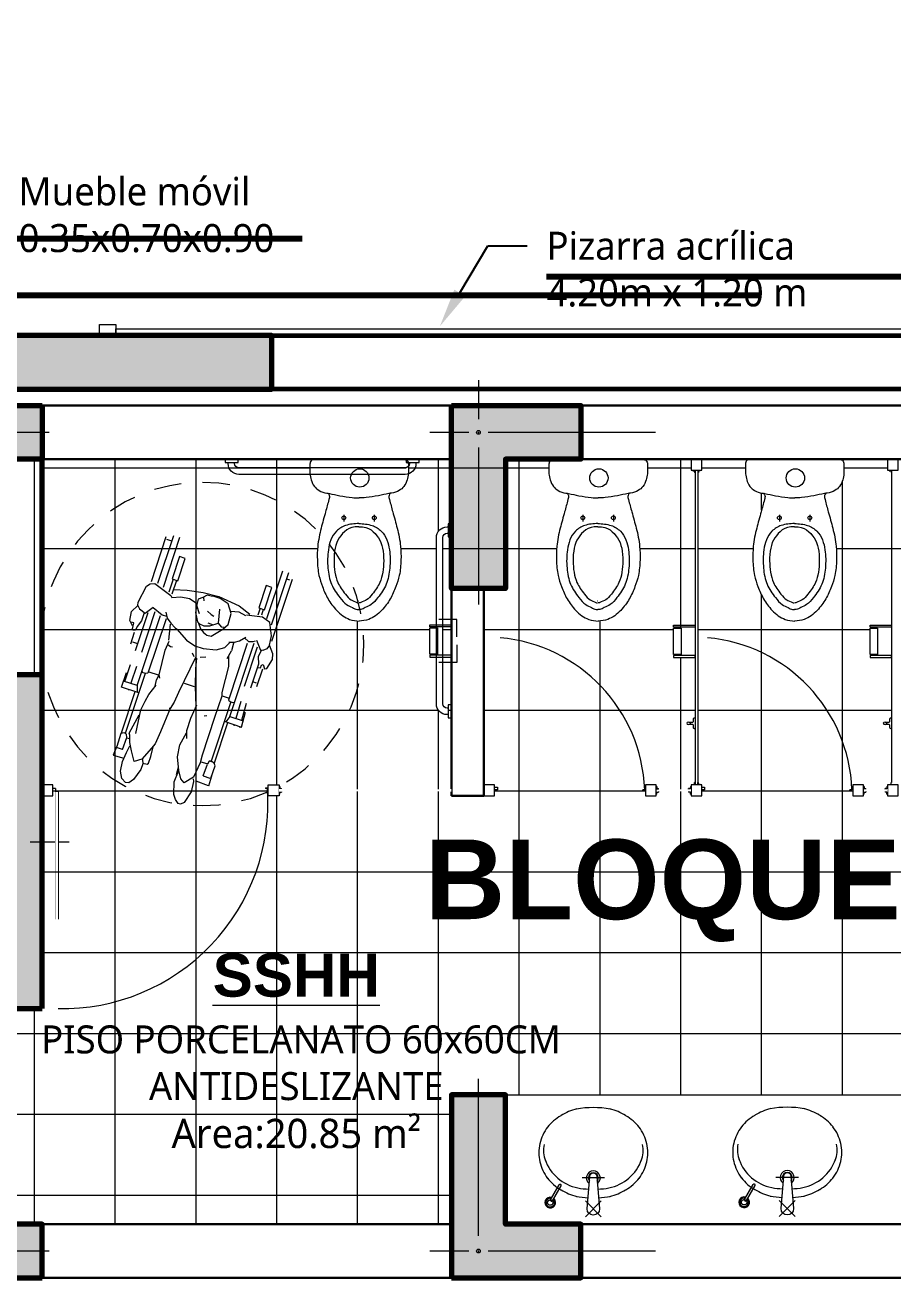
# Model space of a CAD drawing. Header units: metres. Extents: x 28 to 239, y -1 to 113.
# Drawn here: x 124.15 to 128.17, y 55.36 to 61.18 of the extents above; entities that cross this region are included whole.
import ezdxf
from ezdxf import colors
from ezdxf.entities.mleader import LeaderData, LeaderLine
from ezdxf.enums import TextEntityAlignment as Align
from ezdxf.math import Vec2, Vec3

# ---------------------------------------------------------------- set-up
doc = ezdxf.new("R2010")
doc.units = ezdxf.units.M
doc.set_wipeout_variables(frame=1)
doc.linetypes.add('DASHED2', pattern=[0.375, 0.25, -0.125])
doc.linetypes.add('HIDDEN', pattern=[9.525, 6.35, -3.175])
for name, color, linetype, lineweight in [('COLUMNAS 50', 32, 'Continuous', 70), ('Equipamiento SR', 23, 'Continuous', 0), ('GRAFO 0 BLANCO', 7, 'Continuous', 0), ('grafo 2', 31, 'Continuous', 20), ('GRAFO 4', 7, 'Continuous', 30), ('Hatch', 251, 'Continuous', 0), ('letras sr', 7, 'Continuous', 5), ('Lineas Referencia', 73, 'Continuous', 13), ('Mobiliario el', 7, 'Continuous', 5), ('MOBILIARIO_Pen_No__1', 7, 'Continuous', 13), ('Muebles', 252, 'Continuous', 0), ('Muros el', 144, 'Continuous', 60), ('Proyeccciones', 1, 'DASHED2', 18), ('puertas', 7, 'Continuous', 5), ('Sanitarios el', 141, 'Continuous', 15), ('Structural - Bearing_Pen_No__20', 1, 'Continuous', 0), ('Tabiques El', 7, 'Continuous', 15), ('TEXTOS-SUBTITULO', 7, 'Continuous', 30), ('Vanos', 140, 'Continuous', 5)]:
    doc.layers.add(name, color=color, linetype=linetype, lineweight=lineweight)
doc.styles.add('Generales', font='trebuc.ttf', dxfattribs={"height": 0.1})
doc.styles.add('Santa Rosa 1 50', font='trebuc.ttf')
doc.styles.add('TURBO_BASS', font='swisseb.ttf')

# ---------------------------------------------------------------- blocks, each defined once
blk = doc.blocks.new('Picture 18')
at = {"layer": 'Equipamiento SR', "linetype": 'Continuous'}
for p, q in [((0.075, 0), (0, 0)), ((0, 0), (0, -0.05)), ((4.125, 0), (0.075, 0)), ((0.075, 0), (0.075, -0.03)), ((0.075, -0.05), (0.075, 0)), ((4.125, -0.03), (4.125, 0)), ((4.2, 0), (4.125, 0)), ((4.125, 0), (4.125, -0.05)), ((4.2, -0.05), (4.2, 0)), ((0, -0.05), (0.075, -0.05)), ((0.075, -0.03), (4.125, -0.03)), ((4.125, -0.05), (4.2, -0.05))]:
    blk.add_line(p, q, dxfattribs=at)
blk = doc.blocks.new('A$C3C3047C9')
at = {"true_color": 0x939598}
h = blk.add_hatch(color=252, dxfattribs=at)
h.dxf.hatch_style = 1
h.paths.add_polyline_path([(1.9, 0), (2.25, 0), (2.25, 0.7), (0, 0.7), (0, 0.45), (1.9, 0.45)])
h.paths.add_polyline_path([(2.0663, 0.575, -1), (2.0837, 0.575, -1)], flags=16)
at = {"layer": 'COLUMNAS 50', "linetype": 'Continuous'}
blk.add_lwpolyline([(2.25, 0.7), (0, 0.7), (0, 0.45), (1.9, 0.45), (1.9, 0), (2.25, 0)], close=True, dxfattribs=at)
at = {"layer": 'Structural - Bearing_Pen_No__20', "linetype": 'Continuous'}
for p, q in [((2.075, 0.62), (2.075, 0.8)), ((2.005, 0.575), (1.825, 0.575)), ((2.075, 0), (2.075, 0.53)), ((2.145, 0.575), (2.325, 0.575))]:
    blk.add_line(p, q, dxfattribs=at)
blk.add_circle((2.075, 0.575), 0.00871, dxfattribs=at)
blk.add_point((2.075, 0.575), dxfattribs=at)
blk = doc.blocks.new('DISCAPACITADO-1')
at = {"layer": 'Proyeccciones', "linetype": 'HIDDEN', "ltscale": 1.5}
for p, q in [((682410.6526, 9286072.4771), (682410.7225, 9286072.2423)), ((682410.7473, 9286072.2616), (682410.6806, 9286072.4854)), ((682410.7128, 9286072.4666), (682410.6897, 9286072.4597)), ((682410.7775, 9286072.2677), (682410.7146, 9286072.4788)), ((682410.2363, 9286072.1138), (682410.1699, 9286072.3364)), ((682410.624, 9286072.3798), (682410.6509, 9286072.3878)), ((682410.6552, 9286072.2751), (682410.624, 9286072.3798)), ((682410.6509, 9286072.3878), (682410.6821, 9286072.2832)), ((682410.2097, 9286072.0094), (682410.1232, 9286072.2995)), ((682410.1347, 9286072.2941), (682410.1499, 9286072.2986)), ((682410.142, 9286072.3281), (682410.2148, 9286072.0836)), ((682410.6821, 9286072.2832), (682410.6552, 9286072.2751)), ((682410.6766, 9286072.2815), (682410.6948, 9286072.2207)), ((682410.2171, 9286072.2585), (682410.244, 9286072.2665)), ((682410.2483, 9286072.1539), (682410.2171, 9286072.2585)), ((682410.244, 9286072.2665), (682410.2752, 9286072.1619)), ((682410.5356, 9286072.2254), (682410.4631, 9286072.2081)), ((682410.6095, 9286072.234), (682410.5356, 9286072.2254)), ((682410.6736, 9286072.2343), (682410.6095, 9286072.234)), ((682410.6611, 9286072.2762), (682410.6803, 9286072.2119)), ((682410.7607, 9286072.26), (682410.6855, 9286072.2066)), ((682410.7832, 9286072.2575), (682410.7607, 9286072.26)), ((682410.7993, 9286072.2452), (682410.7832, 9286072.2575)), ((682410.8361, 9286072.1704), (682410.7993, 9286072.2452)), ((682410.2752, 9286072.1619), (682410.2483, 9286072.1539)), ((682410.3661, 9286072.1674), (682410.3153, 9286072.1306)), ((682410.4631, 9286072.2081), (682410.3661, 9286072.1674)), ((682410.4028, 9286072.1317), (682410.4173, 9286072.1752)), ((682410.4173, 9286072.1752), (682410.4563, 9286072.1997)), ((682410.4563, 9286072.1997), (682410.4833, 9286072.2085)), ((682410.4833, 9286072.2085), (682410.498, 9286072.2084)), ((682410.498, 9286072.2084), (682410.516, 9286072.2135)), ((682410.516, 9286072.2135), (682410.5371, 9286072.2015)), ((682410.533, 9286072.2018), (682410.5312, 9286072.1861)), ((682410.5371, 9286072.2015), (682410.5571, 9286072.1932)), ((682410.5503, 9286072.1256), (682410.5625, 9286072.1632)), ((682410.5571, 9286072.1932), (682410.563, 9286072.168)), ((682410.563, 9286072.168), (682410.569, 9286072.1315)), ((682410.5989, 9286072.1945), (682410.566, 9286072.1753)), ((682410.6392, 9286072.2018), (682410.5989, 9286072.1945)), ((682410.6796, 9286072.1963), (682410.6392, 9286072.2018)), ((682410.6855, 9286072.2066), (682410.6796, 9286072.1963)), ((682410.8376, 9286072.1555), (682410.8361, 9286072.1704)), ((682410.222, 9286072.0949), (682410.2576, 9286072.1188)), ((682410.2542, 9286072.1549), (682410.2624, 9286072.1275)), ((682410.2576, 9286072.1188), (682410.3307, 9286072.1261)), ((682410.2697, 9286072.1602), (682410.2793, 9286072.1281)), ((682410.3351, 9286072.1231), (682410.3662, 9286072.1394)), ((682410.3662, 9286072.1394), (682410.4055, 9286072.1401)), ((682410.4143, 9286072.0804), (682410.4028, 9286072.1317)), ((682410.4607, 9286072.0849), (682410.4563, 9286072.1503)), ((682410.4949, 9286072.1239), (682410.4828, 9286072.1162)), ((682410.5126, 9286072.1387), (682410.4949, 9286072.1239)), ((682410.569, 9286072.1315), (682410.5581, 9286072.0879)), ((682410.7061, 9286072.1274), (682410.6982, 9286072.1009)), ((682410.7232, 9286072.1153), (682410.7017, 9286072.109)), ((682410.7649, 9286072.1478), (682410.7232, 9286072.1153)), ((682410.8288, 9286071.7837), (682410.7308, 9286072.1123)), ((682410.7564, 9286072.1289), (682410.8135, 9286071.9372)), ((682410.8015, 9286072.1202), (682410.7657, 9286072.1497)), ((682410.8415, 9286071.9455), (682410.7884, 9286072.1235)), ((682410.8289, 9286072.1399), (682410.8015, 9286072.1202)), ((682410.8064, 9286072.1227), (682410.817, 9286072.0848)), ((682410.8365, 9286072.1545), (682410.8289, 9286072.1399)), ((682410.8649, 9286072.126), (682410.8376, 9286072.1555)), ((682410.8712, 9286072.0846), (682410.8649, 9286072.126)), ((682410.2123, 9286072.0338), (682410.222, 9286072.0949)), ((682410.4387, 9286072.0575), (682410.4143, 9286072.0804)), ((682410.447, 9286072.0688), (682410.4339, 9286072.0662)), ((682410.4925, 9286072.0233), (682410.4387, 9286072.0575)), ((682410.4615, 9286072.0843), (682410.447, 9286072.0688)), ((682410.4993, 9286072.0707), (682410.4615, 9286072.0843)), ((682410.5096, 9286072.0848), (682410.4839, 9286072.0769)), ((682410.5272, 9286072.0707), (682410.4993, 9286072.0707)), ((682410.5478, 9286072.0789), (682410.5272, 9286072.0707)), ((682410.5429, 9286072.0558), (682410.5283, 9286072.0391)), ((682410.5531, 9286072.0821), (682410.5429, 9286072.0558)), ((682410.5581, 9286072.0879), (682410.5478, 9286072.0789)), ((682410.6522, 9286072.0502), (682410.6059, 9286072.002)), ((682410.6606, 9286072.0565), (682410.6434, 9286072.0452)), ((682410.6804, 9286072.0771), (682410.6606, 9286072.0565)), ((682410.6982, 9286072.1009), (682410.6804, 9286072.0771)), ((682410.6862, 9286072.0279), (682410.6827, 9286072.0738)), ((682410.704, 9286072.0969), (682410.78, 9286071.842)), ((682410.817, 9286072.0848), (682410.837, 9286072.058)), ((682410.837, 9286072.058), (682410.8437, 9286072.0404)), ((682410.853, 9286072.0741), (682410.8631, 9286072.0774)), ((682410.8584, 9286072.0464), (682410.853, 9286072.0741)), ((682410.8584, 9286072.0464), (682410.8562, 9286072.0398)), ((682410.8591, 9286072.0593), (682410.8712, 9286072.0846)), ((682410.2033, 9286071.9501), (682410.2202, 9286071.9903)), ((682410.2202, 9286071.9903), (682410.2123, 9286072.0338)), ((682410.2202, 9286071.9903), (682410.2328, 9286071.9723)), ((682410.2806, 9286072.0108), (682410.2619, 9286071.966)), ((682410.2974, 9286072.0052), (682410.2853, 9286072.0081)), ((682410.3935, 9286071.654), (682410.2915, 9286071.9963)), ((682410.3182, 9286072.0033), (682410.2974, 9286072.0052)), ((682410.338, 9286072.02), (682410.3182, 9286072.0033)), ((682410.3236, 9286071.9939), (682410.4024, 9286071.7295)), ((682410.3597, 9286072.0056), (682410.3319, 9286072.0234)), ((682410.3831, 9286071.9993), (682410.3597, 9286072.0056)), ((682410.409, 9286071.9977), (682410.3831, 9286071.9993)), ((682410.3881, 9286071.9945), (682410.3954, 9286071.9585)), ((682410.4272, 9286071.9722), (682410.4059, 9286071.9943)), ((682410.5126, 9286072.0272), (682410.4925, 9286072.0233)), ((682410.5283, 9286072.0391), (682410.5126, 9286072.0272)), ((682410.6059, 9286072.002), (682410.5673, 9286071.9761)), ((682410.688, 9286071.999), (682410.6862, 9286072.0279)), ((682410.7033, 9286071.9524), (682410.6869, 9286071.9937)), ((682410.8437, 9286072.0404), (682410.8562, 9286072.0398)), ((682410.8645, 9286071.9757), (682410.848, 9286072.0312)), ((682410.2043, 9286071.9245), (682410.2033, 9286071.9501)), ((682410.2328, 9286071.9723), (682410.2499, 9286071.9648)), ((682410.2499, 9286071.9648), (682410.2619, 9286071.966)), ((682410.257, 9286071.9652), (682410.2708, 9286071.9355)), ((682410.2708, 9286071.9355), (682410.2693, 9286071.8996)), ((682410.3309, 9286071.7965), (682410.2758, 9286071.9812)), ((682410.3974, 9286071.9565), (682410.4159, 9286071.9209)), ((682410.4082, 9286071.9318), (682410.4068, 9286071.8854)), ((682410.4675, 9286071.9604), (682410.4272, 9286071.9722)), ((682410.5281, 9286071.9654), (682410.4675, 9286071.9604)), ((682410.5673, 9286071.9761), (682410.5281, 9286071.9654)), ((682410.5674, 9286071.9254), (682410.5763, 9286071.9422)), ((682410.6799, 9286071.969), (682410.6708, 9286071.9689)), ((682410.6921, 9286071.9788), (682410.6799, 9286071.969)), ((682410.7285, 9286071.8364), (682410.7033, 9286071.9524)), ((682410.8563, 9286071.9853), (682410.8332, 9286071.9784)), ((682410.2288, 9286071.8809), (682410.2043, 9286071.9245)), ((682410.2405, 9286071.879), (682410.2288, 9286071.8809)), ((682410.2474, 9286071.9001), (682410.2405, 9286071.879)), ((682410.255, 9286071.8955), (682410.2474, 9286071.9001)), ((682410.2731, 9286071.7964), (682410.2485, 9286071.8793)), ((682410.2584, 9286071.8832), (682410.255, 9286071.8955)), ((682410.2741, 9286071.8839), (682410.2584, 9286071.8832)), ((682410.2693, 9286071.9007), (682410.3029, 9286071.7882)), ((682410.4068, 9286071.8854), (682410.435, 9286071.7636)), ((682410.5136, 9286071.9259), (682410.5398, 9286071.9229)), ((682410.5584, 9286071.8696), (682410.5549, 9286071.9194)), ((682410.562, 9286071.9221), (682410.6349, 9286071.757)), ((682410.8346, 9286071.8722), (682410.8578, 9286071.7943)), ((682410.8855, 9286071.8006), (682410.8618, 9286071.8803)), ((682410.2946, 9286071.8187), (682410.2768, 9286071.8134)), ((682410.5585, 9286071.7898), (682410.5584, 9286071.8696)), ((682410.724, 9286071.821), (682410.7285, 9286071.8364)), ((682410.7401, 9286071.8127), (682410.7275, 9286071.8361)), ((682410.7755, 9286071.8486), (682410.7322, 9286071.8364)), ((682410.78, 9286071.842), (682410.7897, 9286071.8401)), ((682410.7897, 9286071.8401), (682410.8017, 9286071.8437)), ((682410.7931, 9286071.8406), (682410.8771, 9286071.559)), ((682410.8017, 9286071.8437), (682410.8088, 9286071.8506)), ((682410.9009, 9286071.774), (682410.8799, 9286071.8425)), ((682410.435, 9286071.7636), (682410.4348, 9286071.7458)), ((682410.5522, 9286071.6956), (682410.5585, 9286071.7898)), ((682410.6111, 9286071.8017), (682410.5632, 9286071.7871)), ((682410.6349, 9286071.757), (682410.6536, 9286071.7114)), ((682410.7445, 9286071.7834), (682410.7401, 9286071.8127)), ((682410.773, 9286071.7441), (682410.7408, 9286071.7875)), ((682410.8199, 9286071.7498), (682410.9009, 9286071.774)), ((682410.8286, 9286071.7834), (682410.8276, 9286071.7527)), ((682410.8288, 9286071.7837), (682410.8921, 9286071.8026)), ((682410.895, 9286071.562), (682410.8375, 9286071.7551)), ((682410.8671, 9286071.7629), (682410.8679, 9286071.7604)), ((682410.3381, 9286071.6375), (682410.3181, 9286071.7178)), ((682410.3457, 9286071.7246), (682410.3653, 9286071.6458)), ((682410.3833, 9286071.719), (682410.3736, 9286071.7209)), ((682410.3953, 9286071.7225), (682410.3833, 9286071.719)), ((682410.3922, 9286071.7211), (682410.4761, 9286071.4394)), ((682410.4024, 9286071.7295), (682410.3953, 9286071.7225)), ((682410.4326, 9286071.7486), (682410.3996, 9286071.7383)), ((682410.4348, 9286071.7458), (682410.4655, 9286071.6471)), ((682410.574, 9286071.6402), (682410.5485, 9286071.7023)), ((682410.6536, 9286071.7114), (682410.6727, 9286071.6822)), ((682410.7892, 9286071.713), (682410.773, 9286071.7441)), ((682410.8082, 9286071.6714), (682410.7892, 9286071.713)), ((682410.3385, 9286071.6063), (682410.3217, 9286071.676)), ((682410.3935, 9286071.654), (682410.3315, 9286071.6355)), ((682410.3938, 9286071.6539), (682410.4115, 9286071.6287)), ((682410.4655, 9286071.6471), (682410.5164, 9286071.4706)), ((682410.5008, 9286071.6532), (682410.5139, 9286071.6517)), ((682410.5911, 9286071.5825), (682410.574, 9286071.6402)), ((682410.6727, 9286071.6822), (682410.7136, 9286071.5718)), ((682410.6727, 9286071.6822), (682410.6765, 9286071.6813)), ((682410.8282, 9286071.5611), (682410.8082, 9286071.6714)), ((682410.8585, 9286071.5618), (682410.8147, 9286071.6477)), ((682410.4195, 9286071.6305), (682410.3385, 9286071.6064)), ((682410.3462, 9286071.6046), (682410.3453, 9286071.6083)), ((682410.3725, 9286071.6165), (682410.3738, 9286071.6114)), ((682410.4594, 9286071.4322), (682410.4019, 9286071.6253)), ((682410.591, 9286071.5452), (682410.5911, 9286071.5825)), ((682410.6216, 9286071.5152), (682410.5928, 9286071.5717)), ((682410.7136, 9286071.5718), (682410.7366, 9286071.5157)), ((682410.8536, 9286071.5188), (682410.856, 9286071.5524)), ((682410.856, 9286071.5524), (682410.8585, 9286071.5618)), ((682410.8565, 9286071.5359), (682410.8686, 9286071.5381)), ((682410.8691, 9286071.5418), (682410.8712, 9286071.5566)), ((682410.8872, 9286071.4845), (682410.8691, 9286071.5418)), ((682410.8712, 9286071.5566), (682410.8824, 9286071.5622)), ((682410.8824, 9286071.5622), (682410.8975, 9286071.5596)), ((682410.8975, 9286071.5596), (682410.9136, 9286071.4984)), ((682410.5164, 9286071.4706), (682410.5253, 9286071.4339)), ((682410.6303, 9286071.4587), (682410.6216, 9286071.5152)), ((682410.7366, 9286071.5157), (682410.7525, 9286071.4947)), ((682410.7554, 9286071.4563), (682410.7455, 9286071.5017)), ((682410.7525, 9286071.4947), (682410.7955, 9286071.4427)), ((682410.8308, 9286071.4312), (682410.8455, 9286071.4795)), ((682410.8455, 9286071.4795), (682410.8536, 9286071.5188)), ((682410.8689, 9286071.4722), (682410.8541, 9286071.5037)), ((682410.8857, 9286071.4296), (682410.8689, 9286071.4722)), ((682410.8872, 9286071.4845), (682410.9161, 9286071.4926)), ((682410.9138, 9286071.5001), (682410.929, 9286071.4567)), ((682410.4557, 9286071.4223), (682410.4596, 9286071.4349)), ((682410.4738, 9286071.3643), (682410.4557, 9286071.4223)), ((682410.4596, 9286071.4349), (682410.4746, 9286071.4431)), ((682410.4756, 9286071.4432), (682410.4832, 9286071.4426)), ((682410.4832, 9286071.4426), (682410.4907, 9286071.4296)), ((682410.5092, 9286071.374), (682410.4907, 9286071.4296)), ((682410.4918, 9286071.4299), (682410.5203, 9286071.4376)), ((682410.5253, 9286071.4339), (682410.5536, 9286071.3672)), ((682410.6232, 9286071.3958), (682410.6303, 9286071.4587)), ((682410.6336, 9286071.376), (682410.6249, 9286071.4115)), ((682410.7649, 9286071.426), (682410.7554, 9286071.4563)), ((682410.7704, 9286071.4198), (682410.7649, 9286071.426)), ((682410.7917, 9286071.4247), (682410.7704, 9286071.4198)), ((682410.7937, 9286071.4412), (682410.7914, 9286071.4215)), ((682410.7914, 9286071.4215), (682410.8001, 9286071.3949)), ((682410.7955, 9286071.4427), (682410.8308, 9286071.4312)), ((682410.929, 9286071.4567), (682410.8795, 9286071.4452)), ((682410.8932, 9286071.3834), (682410.8857, 9286071.4296)), ((682410.4814, 9286071.3292), (682410.4684, 9286071.3755)), ((682410.5092, 9286071.374), (682410.4777, 9286071.3649)), ((682410.4825, 9286071.3293), (682410.5409, 9286071.3493)), ((682410.5545, 9286071.3592), (682410.553, 9286071.3461)), ((682410.5536, 9286071.3672), (682410.597, 9286071.3393)), ((682410.597, 9286071.3393), (682410.6124, 9286071.3573)), ((682410.6124, 9286071.3573), (682410.6232, 9286071.3958)), ((682410.6431, 9286071.3417), (682410.625, 9286071.3932)), ((682410.8001, 9286071.3949), (682410.8322, 9286071.348)), ((682410.8322, 9286071.348), (682410.853, 9286071.3317)), ((682410.8681, 9286071.3323), (682410.8858, 9286071.3509)), ((682410.8858, 9286071.3509), (682410.8932, 9286071.3834)), ((682410.553, 9286071.3461), (682410.5626, 9286071.2979)), ((682410.5626, 9286071.2979), (682410.594, 9286071.2481)), ((682410.6428, 9286071.2832), (682410.6431, 9286071.3417)), ((682410.853, 9286071.3317), (682410.8681, 9286071.3323)), ((682410.594, 9286071.2481), (682410.6101, 9286071.2398)), ((682410.6101, 9286071.2398), (682410.6207, 9286071.2426)), ((682410.6207, 9286071.2426), (682410.6338, 9286071.2605)), ((682410.6338, 9286071.2605), (682410.6428, 9286071.2832))]:
    blk.add_line(p, q, dxfattribs=at)
at = {"layer": 'Proyeccciones', "linetype": 'HIDDEN', "ltscale": 0.02}
blk.add_circle((682410.5323, 9286071.9856), 0.75, dxfattribs=at)
blk = doc.blocks.new('OvalinGrandeyGrifo')
at = {"layer": 'Sanitarios el', "lineweight": 13, "ltscale": 0.5}
for p, q in [((0.0525, -0.1165), (-0.0525, -0.1165)), ((0.0371, -0.2236), (-0.0371, -0.2978)), ((-0.0371, -0.2236), (0.0371, -0.2978))]:
    blk.add_line(p, q, dxfattribs=at)
at = {"layer": 'Sanitarios el'}
blk.add_lwpolyline([(-0.029, -0.2607), (-0.0162, -0.1097, -1), (0.0162, -0.1097), (0.029, -0.2607, -1)], format="xyb", close=True, dxfattribs=at)
for centre, radius, start, end in [((-0.0149, -0.0457), 0.2564, 104.01031, 121.7376), ((0, -0.2497), 0.4592, 80.11745, 99.88255), ((0.0149, -0.0457), 0.2564, 58.2624, 75.98969), ((-0.0371, -0.011), 0.218, 143.41984, 165.95691), ((-0.0502, -0.0071), 0.2051, 119.32204, 142.26992), ((0.0502, -0.0071), 0.2051, 37.73008, 60.67796), ((0.0371, -0.011), 0.218, 14.04309, 36.58016), ((-0.0534, 0), 0.1996, 167.65724, 192.34276), ((-0.1008, 0.0114), 0.1308, 168.08707, 202.26828), ((0.1008, 0.0114), 0.1308, 337.73172, 11.91293), ((0.0534, 0), 0.1996, 347.65724, 12.34276), ((-0.0371, 0.011), 0.218, 194.04309, 216.58016), ((-0.0313, 0.0379), 0.2052, 199.95485, 258.57593), ((0.0313, 0.0379), 0.2052, 281.42407, 340.04515), ((0.0371, 0.011), 0.218, 323.41984, 345.95691), ((0, -0.1165), 0.0325, 305.75969, 234.24031), ((0, -0.1165), 0.023, 321.38814, 218.61186), ((-0.0502, 0.0071), 0.2051, 217.73008, 240.67796), ((-0.0149, 0.0457), 0.2564, 238.2624, 255.98969), ((0, 0.2497), 0.4192, 260.11745, 267.10038), ((0, 0.2497), 0.4192, 272.89962, 279.88255), ((0.0149, 0.0457), 0.2564, 284.01031, 301.7376), ((0.0502, 0.0071), 0.2051, 299.32204, 322.26992), ((0, 0.2497), 0.4592, 260.11745, 266.93017), ((0, 0.2497), 0.4592, 273.06983, 279.88255)]:
    blk.add_arc(centre, radius, start, end, dxfattribs=at)
blk = doc.blocks.new('H-4a-P')
for p, q in [((0.0019, 0.0133), (0.0417, 0.0823)), ((0.0106, 0.0083), (0.0504, 0.0773))]:
    blk.add_line(p, q)
at = {"linetype": 'HIDDEN'}
blk.add_circle((0, 0), 0.0125, dxfattribs=at)
for centre, radius, start, end in [((0.0461, 0.0798), 0.005, 330, 150), ((0, 0), 0.025, 71.53696, 48.46304), ((0, 0), 0.02, 74.47751, 45.52249), ((0.0063, 0.0108), 0.005, 150, 330)]:
    blk.add_arc(centre, radius, start, end)
blk = doc.blocks.new('H-6a')
for points in [[(0, 0), (0, -0.009), (-0.1, -0.009), (-0.1, 0)], [(-0.065, -0.136), (-0.1, -0.136), (-0.1, -0.014), (-0.065, -0.014)], [(0, -0.15), (0, -0.141), (-0.1, -0.141), (-0.1, -0.15)]]:
    blk.add_lwpolyline(points, close=True)
blk = doc.blocks.new('H-3')
blk.add_lwpolyline([(0.0054, 0.0301), (0.0054, 0.013, 0.414214), (0.0104, 0.008), (0.02, 0.008, -0.414214), (0.025, 0.003), (0.025, 0), (-0.025, 0), (-0.025, 0.003, -0.414214), (-0.02, 0.008), (-0.0104, 0.008, 0.414214), (-0.0054, 0.013), (-0.0054, 0.0301)], format="xyb")
at = {"extrusion": (0, 0, -1)}
blk.add_ellipse((0, 0.0301), major_axis=(0, -0.0093), ratio=0.58118, dxfattribs=at)
blk = doc.blocks.new('INODFLUX-P')
at = {"layer": 'Sanitarios el'}
for p, q in [((0, -0.2121), (0, 0.2126)), ((0.023, 0.2288), (0.0672, 0.2288)), ((0, 0.1438), (0, -0.0981)), ((0.2582, 0.0706), (0.2891, 0.0706)), ((0.2582, -0.071), (0.2891, -0.071)), ((0.023, -0.2282), (0.023, -0.2282)), ((0.023, -0.2282), (0.0672, -0.2282))]:
    blk.add_line(p, q, dxfattribs=at)
for centre, radius in [((0.2717, 0.0706), 0.00872), ((0.0867, 0.0033), 0.0425), ((0.2717, -0.071), 0.00872)]:
    blk.add_circle(centre, radius, dxfattribs=at)
for points in [[(0, 0.2126), (0.0044, 0.2213), (0.0135, 0.2274), (0.023, 0.2288)], [(0.0672, 0.2288), (0.0955, 0.223), (0.1264, 0.2081), (0.1445, 0.1864), (0.157, 0.1508), (0.1588, 0.1386)], [(0.1874, 0.1409), (0.2442, 0.1561), (0.3196, 0.1768), (0.4039, 0.1925), (0.4675, 0.1942), (0.5389, 0.1866), (0.5904, 0.1708), (0.6481, 0.1445), (0.701, 0.1046), (0.7429, 0.0445), (0.7506, -0.0003)], [(0.1579, 0.145), (0.1674, 0.1389), (0.1874, 0.1409)], [(0.2977, -0.0011), (0.3073, 0.0603), (0.3337, 0.1031), (0.3743, 0.1291), (0.42, 0.1406), (0.5047, 0.1425), (0.5802, 0.1255), (0.6419, 0.087), (0.6742, 0.0556), (0.6882, 0.0286), (0.6966, 0.0076), (0.6966, -0.0011)], [(0.1874, -0.1404), (0.2442, -0.1556), (0.3196, -0.1762), (0.4039, -0.192), (0.4675, -0.1937), (0.5389, -0.1861), (0.5904, -0.1703), (0.6481, -0.144), (0.701, -0.1041), (0.7429, -0.0439), (0.7506, 0.0009)], [(0.2977, -0.0011), (0.3073, -0.0624), (0.3337, -0.1052), (0.3743, -0.1312), (0.42, -0.1427), (0.5047, -0.1446), (0.5802, -0.1276), (0.6419, -0.0891), (0.6742, -0.0577), (0.6882, -0.0307), (0.6966, -0.0097), (0.6966, -0.0011)], [(0.0672, -0.2282), (0.0955, -0.2225), (0.1264, -0.2075), (0.1445, -0.1859), (0.157, -0.1503), (0.1588, -0.1381)], [(0.1579, -0.1444), (0.1674, -0.1384), (0.1874, -0.1404)], [(0, -0.2121), (0.0044, -0.2208), (0.0135, -0.2269), (0.023, -0.2282)]]:
    blk.add_spline(points, degree=3, dxfattribs=at)
for points, knots in [([(0.1588, 0.1386), (0.1623, 0.1223), (0.1698, 0.0871), (0.1777, 0.0409), (0.1792, 0.0109), (0.1796, 0.0003)], [0, 0, 0, 0, 0.0500478, 0.1080759, 0.1401372, 0.1401372, 0.1401372, 0.1401372]), ([(0.3131, -0.0011), (0.3106, 0.0471), (0.3384, 0.0711), (0.391, 0.1086), (0.4315, 0.1145), (0.5072, 0.1138), (0.5432, 0.1094), (0.5901, 0.088), (0.6081, 0.0754), (0.6383, 0.0517), (0.6458, 0.0447), (0.6554, 0.0285), (0.6616, 0.0158), (0.666, 0.0062), (0.6666, 0.0045), (0.6667, 0.0043)], [0, 0, 0, 0, 0.1299393, 0.1299393, 0.2598787, 0.2598787, 0.374754, 0.374754, 0.445792, 0.445792, 0.4942707, 0.4942707, 0.5266072, 0.5266072, 0.535214, 0.535214, 0.535214, 0.535214]), ([(0.1588, -0.1381), (0.1623, -0.1218), (0.1698, -0.0866), (0.1777, -0.0404), (0.1792, -0.0104), (0.1796, 0.0003)], [0, 0, 0, 0, 0.0500478, 0.1080759, 0.1401372, 0.1401372, 0.1401372, 0.1401372]), ([(0.3131, -0.0011), (0.3106, -0.0492), (0.3384, -0.0732), (0.391, -0.1107), (0.4315, -0.1166), (0.5072, -0.1159), (0.5432, -0.1115), (0.5901, -0.0901), (0.6081, -0.0775), (0.6383, -0.0539), (0.6458, -0.0468), (0.6554, -0.0306), (0.6616, -0.0179), (0.666, -0.0083), (0.6666, -0.0066), (0.6667, -0.0064)], [0, 0, 0, 0, 0.1299393, 0.1299393, 0.2598787, 0.2598787, 0.374754, 0.374754, 0.445792, 0.445792, 0.4942707, 0.4942707, 0.5266072, 0.5266072, 0.535214, 0.535214, 0.535214, 0.535214])]:
    blk.add_open_spline(points, degree=3, knots=knots, dxfattribs=at)
for points in [[(0.6667, 0.0043), (0.6667, 0.0041), (0.6667, 0.003), (0.6666, 0.0005)], [(0.6567, -0.0046), (0.6567, -0.0042), (0.6567, -0.0037), (0.6566, -0.0032)], [(0.6667, -0.0064), (0.6667, -0.0062), (0.6667, -0.0051), (0.6666, -0.0027)]]:
    blk.add_open_spline(points, degree=3, dxfattribs=at)
blk.add_point((0, 0), dxfattribs=at)
blk = doc.blocks.new('A$C2B14624A')
at = {"layer": 'puertas'}
for p, q in [((1.0375, 0.0284), (1.0375, 0.6222)), ((1.0495, 0.0164), (1.0495, 0.6222)), ((0.0648, 0.0262), (0.0615, 0.0262)), ((0.0743, 0.0134), (0.0615, 0.0134)), ((0.0648, 0.0262), (0.0648, 0.0167)), ((0.0648, 0.0167), (0.0743, 0.0167)), ((0.0743, 0.0134), (0.0743, 0.0167)), ((1.0375, 0.0284), (1.0615, 0.0284)), ((1.0495, 0.0164), (1.0615, 0.0164)), ((1.0495, 0.0164), (1.0615, 0.0164)), ((1.0495, 0.0164), (1.0615, 0.0164))]:
    blk.add_line(p, q, dxfattribs=at)
blk.add_arc((1.0173, 0.0835), 0.9543, 88.78649, 183.94871, dxfattribs=at)
at = {"layer": 'Tabiques El'}
for p, q in [((0, 0.031), (0, 0.034)), ((0.0085, 0.034), (0, 0.034)), ((0, 0.019), (0, 0.016)), ((0.0085, 0.016), (0, 0.016)), ((0.0085, 0.0425), (0.0115, 0.0425)), ((0.0085, 0.0425), (0.0085, 0.034)), ((0.0085, 0.0075), (0.0085, 0.016)), ((0.0085, 0.0075), (0.0115, 0.0075))]:
    blk.add_line(p, q, dxfattribs=at)
blk.add_lwpolyline([(0.0115, 0), (0.0115, 0.05), (0.0615, 0.05), (0.0615, 0)], close=True, dxfattribs=at)
blk.add_wipeout([(1.0495, 0.0284), (1.0375, 0.0284), (1.0375, 1.0376), (1.0495, 1.0376)]).dxf.layer = 'puertas'
blk = doc.blocks.new('H-6')
at = {"linetype": 'HIDDEN', "ltscale": 0.1}
for points in [[(0, 0.0371), (0, 0.1188), (-0.0844, 0.1188)], [(0, 0), (0, -0.0816), (-0.0844, -0.0817)]]:
    blk.add_lwpolyline(points, dxfattribs=at)
for points in [[(-0.0251, 0.0936), (-0.0251, 0.0846), (-0.1251, 0.0846), (-0.1251, 0.0936)], [(-0.0901, -0.0424), (-0.1251, -0.0424), (-0.1251, 0.0796), (-0.0901, 0.0796)], [(-0.0251, -0.0564), (-0.0251, -0.0474), (-0.1251, -0.0474), (-0.1251, -0.0564)]]:
    blk.add_lwpolyline(points, close=True)
blk = doc.blocks.new('A$C177A501D')
at = {"layer": 'GRAFO 0 BLANCO'}
for p, q in [((0.835, 0.1), (0.0635, 0.1)), ((0.835, 0.07), (0.0635, 0.07)), ((0.0135, 0.05), (0.0135, 0.045)), ((0.0435, 0.05), (0.0435, 0.045)), ((0.855, 0.045), (0.855, 0.05)), ((0.885, 0.045), (0.885, 0.05))]:
    blk.add_line(p, q, dxfattribs=at)
for points in [[(0.06, 0.045), (0.06, 0.03), (0, 0.03), (0, 0.045)], [(0.9, 0.045), (0.9, 0.03), (0.84, 0.03), (0.84, 0.045)]]:
    blk.add_lwpolyline(points, close=True, dxfattribs=at)
for centre, radius, start, end in [((0.0635, 0.05), 0.05, 90, 180), ((0.0635, 0.05), 0.02, 90, 180), ((0.835, 0.05), 0.05, 0.01798, 90), ((0.835, 0.05), 0.02, 0.01798, 90)]:
    blk.add_arc(centre, radius, start, end, dxfattribs=at)

msp = doc.modelspace()

# ---------------------------------------------------------------- hatches: boundary and pattern name
at = {"true_color": 0x939598}
h = msp.add_hatch(color=252, dxfattribs=at)
h.dxf.hatch_style = 1
h.paths.add_polyline_path([(123.0411, 59.4122), (124.2243, 59.4122), (124.2243, 59.1622), (123.0411, 59.1622)])
h = msp.add_hatch(color=252, dxfattribs=at)
h.dxf.hatch_style = 1
h.paths.add_polyline_path([(126.3743, 58.562), (126.3743, 59.1622), (126.7245, 59.1622), (126.7245, 59.4122), (126.1243, 59.4122), (126.1243, 58.562)])
h = msp.add_hatch(color=252, dxfattribs=at)
h.dxf.hatch_style = 1
h.paths.add_polyline_path([(126.3743, 56.2134), (126.3743, 55.6132), (126.7245, 55.6132), (126.7245, 55.3632), (126.1243, 55.3632), (126.1243, 56.2134)])
at = {"layer": 'GRAFO 0 BLANCO', "true_color": 0x939598}
h = msp.add_hatch(color=252, dxfattribs=at)
h.dxf.hatch_style = 1
h.paths.add_polyline_path([(123.9743, 56.6132), (124.2243, 56.6132), (124.2243, 58.1622), (123.9743, 58.1622)])
h = msp.add_hatch(color=252, dxfattribs=at)
h.dxf.hatch_style = 1
h.paths.add_polyline_path([(123.0411, 55.3632), (124.2243, 55.3632), (124.2243, 55.6132), (123.0411, 55.6132)])

# ---------------------------------------------------------------- linework, layer by layer
at = {"color": 2, "lineweight": 80}
for p, q in [((123.3911, 60.1872), (125.4315, 60.1872)), ((125.4315, 60.1872), (125.4315, 60.1872)), ((126.5648, 60.01), (128.5648, 60.01))]:
    msp.add_line(p, q, dxfattribs=at)
at = {"color": 254, "lineweight": 80, "true_color": 0xd7ebd2}
msp.add_line((123.5503, 59.9237), (127.5503, 59.9237), dxfattribs=at)
at = {"layer": 'COLUMNAS 50', "color": 1, "linetype": 'Continuous', "lineweight": 5}
for p, q in [((126.2493, 59.5288), (126.2493, 59.3488)), ((124.2577, 59.2872), (123.6777, 59.2872)), ((124.1693, 57.3877), (124.3493, 57.3877)), ((124.2577, 55.4882), (123.6777, 55.4882))]:
    msp.add_line(p, q, dxfattribs=at)
at = {"layer": 'COLUMNAS 50', "linetype": 'Continuous'}
for points in [[(124.2243, 59.4122), (124.2243, 59.1622), (123.0411, 59.1622), (123.0411, 59.4122)], [(126.1243, 59.4122), (126.7245, 59.4122), (126.7245, 59.1622), (126.3746, 59.1622), (126.3743, 58.562), (126.1243, 58.562)], [(124.2243, 56.6132), (124.2243, 58.1622), (123.9743, 58.1622), (123.9743, 56.6132)], [(126.1243, 55.3632), (126.7245, 55.3632), (126.7245, 55.6132), (126.3743, 55.6132), (126.3743, 56.2134), (126.1243, 56.2134)], [(124.2243, 55.3632), (124.2243, 55.6132), (123.0411, 55.6132), (123.0411, 55.3632)]]:
    msp.add_lwpolyline(points, close=True, dxfattribs=at)
msp.add_lwpolyline([(124.2243, 56.6132), (124.2243, 59.1622)], dxfattribs=at)
at = {"layer": 'GRAFO 0 BLANCO'}
for p, q in [((125.9093, 59.1222), (125.1378, 59.1222)), ((125.9093, 59.0922), (125.1378, 59.0922))]:
    msp.add_line(p, q, dxfattribs=at)
at = {"layer": 'GRAFO 4', "linetype": 'Continuous'}
for p, q in [((126.1243, 59.4122), (124.2243, 59.4122)), ((126.1243, 59.1622), (124.2243, 59.1622)), ((125.9743, 59.1622), (125.0743, 59.1622))]:
    msp.add_line(p, q, dxfattribs=at)
at = {"layer": 'GRAFO 4', "linetype": 'Continuous', "flags": 128}
for points in [[(129.541, 59.4122), (126.7245, 59.4122)], [(129.541, 59.1622), (126.7245, 59.1622)], [(129.7412, 59.1622), (126.9745, 59.1622)], [(126.1243, 57.6008), (126.1243, 58.5638)], [(126.2743, 57.6008), (126.2743, 58.562)], [(126.1243, 57.6008), (126.2743, 57.6008)], [(124.2243, 55.6132), (126.1243, 55.6132)], [(126.7245, 55.6132), (126.7245, 55.6132), (129.541, 55.6132)], [(124.2243, 55.3632), (124.2243, 55.3632), (129.541, 55.3632)]]:
    msp.add_lwpolyline(points, dxfattribs=at)
at = {"layer": 'Hatch', "linetype": 'Continuous', "ltscale": 0.2}
for p, q in [((124.1887, 58.1622), (124.1887, 59.1622)), ((126.0637, 58.8279), (126.0637, 59.1622)), ((126.4387, 56.2134), (126.4387, 59.1622)), ((127.1887, 58.3781), (127.1887, 59.1622)), ((127.9387, 59.1575), (127.9387, 59.1622)), ((124.2243, 59.1229), (125.4673, 59.1229)), ((125.6887, 59.1229), (125.9146, 59.1229)), ((125.9243, 59.1229), (126.5769, 59.1229)), ((127.0338, 59.1229), (127.2363, 59.1229)), ((127.2863, 59.1229), (127.4888, 59.1229)), ((127.9458, 59.1229), (128.1482, 59.1229)), ((127.9387, 56.2134), (127.9387, 59.0622)), ((127.5637, 58.9259), (127.5637, 59.0058)), ((124.2243, 58.7479), (125.5027, 58.7479)), ((125.8889, 58.7479), (126.0543, 58.7479)), ((126.0843, 58.7479), (126.6122, 58.7479)), ((126.9985, 58.7479), (127.2553, 58.7479)), ((127.2673, 58.7479), (127.5242, 58.7479)), ((127.9105, 58.7479), (128.4362, 58.7479)), ((127.5637, 56.2134), (127.5637, 58.5319)), ((124.2243, 58.3729), (126.0243, 58.3729)), ((126.0843, 58.3729), (126.1243, 58.3729)), ((126.2743, 58.3729), (127.1553, 58.3729)), ((126.8137, 56.2134), (126.8137, 58.4125)), ((127.1887, 58.3729), (127.1903, 58.3729)), ((127.2673, 58.3729), (128.0672, 58.3729)), ((127.1887, 58.2511), (127.1887, 58.2561)), ((124.2243, 57.9979), (126.0638, 57.9979)), ((126.1093, 57.9979), (126.1243, 57.9979)), ((124.1887, 55.6132), (124.1887, 56.6132)), ((123.5031, 56.4979), (129.9912, 56.4979)), ((123.9626, 56.1229), (126.1243, 56.1229)), ((123.909, 55.7479), (126.1243, 55.7479))]:
    msp.add_line(p, q, dxfattribs=at)
at = {"layer": 'Muros el', "ltscale": 0.05}
msp.add_lwpolyline([(128.5911, 59.4872), (125.2911, 59.4872), (125.2911, 59.7372), (128.5911, 59.7372)], close=True, dxfattribs=at)
at = {"layer": 'puertas'}
for p, q in [((127.0119, 57.6244), (127.0119, 57.6276)), ((127.0211, 57.6276), (127.0119, 57.6276)), ((127.0119, 57.6244), (127.0243, 57.6244)), ((127.0211, 57.6367), (127.0211, 57.6276)), ((127.0211, 57.6367), (127.0243, 57.6367)), ((127.9739, 57.6244), (127.9739, 57.6276)), ((127.983, 57.6276), (127.9739, 57.6276)), ((127.9739, 57.6244), (127.9863, 57.6244)), ((127.983, 57.6367), (127.983, 57.6276)), ((127.983, 57.6367), (127.9863, 57.6367))]:
    msp.add_line(p, q, dxfattribs=at)
for centre in [(126.2855, 57.6007), (127.2475, 57.6007)]:
    msp.add_arc(centre, 0.7361, 2.17415, 84.95483, dxfattribs=at)
at = {"layer": 'Sanitarios el', "color": 7}
msp.add_line((126.3743, 56.2134), (129.9912, 56.2134), dxfattribs=at)
at = {"layer": 'Sanitarios el'}
msp.add_lwpolyline([(126.3743, 55.6132), (126.3743, 56.2134)], dxfattribs=at)
at = {"layer": 'Structural - Bearing_Pen_No__20', "linetype": 'Continuous'}
for p, q in [((126.2043, 59.2872), (126.0243, 59.2872)), ((127.0709, 59.2872), (126.2943, 59.2872)), ((126.2493, 59.2172), (126.2493, 58.4885)), ((126.2493, 55.5582), (126.2493, 56.287)), ((126.2043, 55.4882), (126.0243, 55.4882)), ((127.0709, 55.4882), (126.2943, 55.4882))]:
    msp.add_line(p, q, dxfattribs=at)
for centre in [(126.2493, 59.2872), (126.2493, 55.4882)]:
    msp.add_circle(centre, 0.00871, dxfattribs=at)
for p in [(126.2493, 59.2872), (126.2493, 55.4882)]:
    msp.add_point(p, dxfattribs=at)
at = {"layer": 'Tabiques El'}
for p, q in [((127.2438, 59.1122), (127.2553, 59.1122)), ((127.2438, 59.1092), (127.2438, 59.1122)), ((127.2438, 59.1092), (127.2523, 59.1092)), ((127.2523, 59.1092), (127.2523, 59.1007)), ((127.2553, 59.1007), (127.2523, 59.1007)), ((127.2553, 59.1122), (127.2553, 57.6508)), ((127.2553, 59.1122), (127.2553, 59.1007)), ((127.2673, 59.1122), (127.2673, 57.6621)), ((127.2673, 59.1007), (127.2703, 59.1007)), ((127.2788, 59.1092), (127.2703, 59.1092)), ((127.2703, 59.1092), (127.2703, 59.1007)), ((127.2788, 59.1092), (127.2788, 59.1122)), ((128.1557, 59.1122), (128.1672, 59.1122)), ((128.1557, 59.1092), (128.1557, 59.1122)), ((128.1557, 59.1092), (128.1642, 59.1092)), ((128.1642, 59.1092), (128.1642, 59.1007)), ((128.1672, 59.1007), (128.1642, 59.1007)), ((128.1672, 59.1122), (128.1672, 57.6621)), ((128.1672, 59.1122), (128.1672, 59.1007)), ((127.2438, 57.6538), (127.2438, 57.6508)), ((127.2438, 57.6538), (127.2523, 57.6538)), ((127.2553, 57.6623), (127.2523, 57.6623)), ((127.2523, 57.6538), (127.2523, 57.6623)), ((127.2673, 57.6508), (127.2673, 57.6623)), ((127.2673, 57.6623), (127.2703, 57.6623)), ((127.2788, 57.6508), (127.2673, 57.6508)), ((127.2703, 57.6538), (127.2703, 57.6623)), ((127.2788, 57.6538), (127.2703, 57.6538)), ((127.2788, 57.6538), (127.2788, 57.6508)), ((128.1557, 57.6538), (128.1557, 57.6508)), ((128.1557, 57.6538), (128.1642, 57.6538)), ((128.1672, 57.6623), (128.1642, 57.6623)), ((128.1642, 57.6538), (128.1642, 57.6623))]:
    msp.add_line(p, q, dxfattribs=at)
for points in [[(127.2863, 59.1122), (127.2863, 59.1622), (127.2363, 59.1622), (127.2363, 59.1122)], [(128.1982, 59.1122), (128.1982, 59.1622), (128.1482, 59.1622), (128.1482, 59.1122)], [(127.2863, 57.6008), (127.2863, 57.6508), (127.2363, 57.6508), (127.2363, 57.6008)], [(128.1982, 57.6008), (128.1982, 57.6508), (128.1482, 57.6508), (128.1482, 57.6008)]]:
    msp.add_lwpolyline(points, close=True, dxfattribs=at)

# ---------------------------------------------------------------- block references
at = {"layer": 'Lineas Referencia', "lineweight": 15, "xscale": -1, "rotation": 358.2247663625511}
msp.add_blockref('DISCAPACITADO-1', (394537.397, -9302696.9801, -0.0002), dxfattribs=at)
at = {"layer": 'Mobiliario el'}
for name, p in [('H-6', (126.1494, 58.3005)), ('H-6a', (127.2553, 58.3921)), ('H-6a', (128.1672, 58.3921))]:
    msp.add_blockref(name, p, dxfattribs=at)
at = {"layer": 'Mobiliario el', "rotation": 89.99999999999999}
for p in [(127.2553, 57.937), (128.1672, 57.937)]:
    msp.add_blockref('H-3', p, dxfattribs=at)
at = {"layer": 'MOBILIARIO_Pen_No__1', "linetype": 'Continuous', "xscale": -1, "rotation": 180}
msp.add_blockref('Picture 18', (124.4911, 59.7372), dxfattribs=at)
at = {"layer": 'Muebles'}
for name, p in [('OvalinGrandeyGrifo', (126.7827, 55.9443)), ('OvalinGrandeyGrifo', (127.6827, 55.9458)), ('H-4a-P', (126.5827, 55.7128)), ('H-4a-P', (127.4827, 55.7143))]:
    msp.add_blockref(name, p, dxfattribs=at)
at = {"layer": 'Sanitarios el', "extrusion": (0, 0, -1), "xscale": -1, "zscale": -1}
for p, rotation in [((-125.6956, 59.1622), 90), ((-126.8051, 59.1622), 89.99999999998697), ((-127.7171, 59.1622), 89.99999999998697)]:
    msp.add_blockref('INODFLUX-P', p, dxfattribs=dict(at, rotation=rotation))
at = {"layer": 'Vanos', "rotation": 180}
msp.add_blockref('A$C3C3047C9', (125.2911, 60.1872), dxfattribs=at)
at = {"layer": 'Vanos', "xscale": -1}
for p, rotation in [((125.0743, 59.1922), 180), ((126.1543, 58.8622), 90)]:
    msp.add_blockref('A$C177A501D', p, dxfattribs=dict(at, rotation=rotation))

# ---------------------------------------------------------------- texts
at = {"layer": 'letras sr', "insert": (123.5686, 56.8685), "char_height": 0.209, "attachment_point": 1, "style": 'Santa Rosa 1 50'}
msp.add_mtext_dynamic_manual_height_columns('\\pxqc;{\\fSwis721 Ex BT|b1|i0|c0|p34;\\H0.95694x;\\LSSHH\\P\\fTrebuchet MS|b0|i0|c0|p34;\\H0.65x;\\l PISO PORCELANATO 60x60CM\\PANTIDESLIZANTE\\H1.04502x;\\PArea:20.85 m²}', width=3.670924, gutter_width=1, heights=[0], dxfattribs=at)
at = {"layer": 'TEXTOS-SUBTITULO', "style": 'TURBO_BASS'}
msp.add_text('BLOQUE  3', height=0.36967, dxfattribs=at).set_placement((127.3919, 57.0281, 0), align=Align.CENTER)

# ---------------------------------------------------------------- leaders
at = {"layer": 'letras sr'}
ml = msp.add_multileader_mtext('Standard', dxfattribs=at)
ml.set_content('Mueble móvil\\P0.35x0.70x0.90', color=256, style='Generales')
ml.set_leader_properties()
ml.build(insert=Vec2(0, 0))
ml.multileader.update_dxf_attribs({"text_right_attachment_type": 6, "dogleg_length": 0.36, "arrow_head_size": 0.18})
ctx = ml.context
ctx.base_point, ctx.char_height, ctx.arrow_head_size, ctx.landing_gap_size, ctx.plane_origin = Vec3(124.0253, 60.4043), 0.13, 0.18, 0.09, Vec3(123.6543, 60.9112)
ctx.right_attachment = 6
notes = []
notes.append((ctx, [(0, (1, 1, 0), (123.8426, 60.4043), (1, 0), 0.1826, [(0, [(123.6101, 60.0111)], 0, [])])]))
ctx.mtext.insert, ctx.mtext.flow_direction = Vec3(124.1153, 60.4704), 5
ml = msp.add_multileader_mtext('Standard', dxfattribs=at)
ml.set_content('Pizarra acrílica\\P4.20m x 1.20 m', color=256, style='Generales')
ml.set_leader_properties()
ml.build(insert=Vec2(0, 0))
ml.multileader.update_dxf_attribs({"text_right_attachment_type": 6, "dogleg_length": 0.36, "arrow_head_size": 0.18})
ctx = ml.context
ctx.base_point, ctx.char_height, ctx.arrow_head_size, ctx.landing_gap_size, ctx.plane_origin = Vec3(126.4756, 60.1523), 0.13, 0.18, 0.09, Vec3(125.3797, 61.6617)
ctx.right_attachment = 6
notes.append((ctx, [(0, (1, 1, 0), (126.293, 60.1523), (1, 0), 0.1826, [(0, [(126.0708, 59.7797)], 0, [])])]))
ctx.mtext.insert, ctx.mtext.flow_direction = Vec3(126.5656, 60.2182), 5
for ctx, leaders in notes:
    for number, flags, end, landing, length, lines in leaders:
        leader = LeaderData()
        leader.index, (leader.has_last_leader_line, leader.has_dogleg_vector, leader.attachment_direction) = number, flags
        leader.last_leader_point, leader.dogleg_vector, leader.dogleg_length = Vec3(end), Vec3(landing), length
        for number, points, colour, breaks in lines:
            line = LeaderLine()
            line.index, line.vertices, line.color, line.breaks = number, Vec3.list(points), colors.encode_raw_color(colour), breaks
            leader.lines.append(line)
        ctx.leaders.append(leader)

# ---------------------------------------------------------------- next in the draw order: block references
at = {"layer": 'grafo 2', "color": 251, "true_color": 0x636466, "rotation": 180}
msp.add_blockref('A$C2B14624A', (125.3358, 57.6508), dxfattribs=at)

# ---------------------------------------------------------------- next in the draw order: wipeouts: each hides what was drawn before it
for points, layer in [([(126.3372, 57.6406), (126.3501, 57.6406), (126.3503, 58.3339), (126.3373, 58.3339)], 'puertas'), ([(127.2992, 57.6406), (127.3121, 57.6406), (127.3122, 58.3339), (127.2993, 58.3339)], 'puertas'), ([(127.0743, 57.6198), (127.2363, 57.6198), (127.2363, 57.6318), (127.0743, 57.6318)], 'Tabiques El'), ([(128.0478, 57.6198), (128.1482, 57.6198), (128.1482, 57.6318), (128.0478, 57.6318)], 'Tabiques El')]:
    msp.add_wipeout(points).dxf.layer = layer

# ---------------------------------------------------------------- next in the draw order: linework, layer by layer
at = {"layer": 'Hatch', "linetype": 'Continuous', "ltscale": 0.2}
for p, q in [((124.5637, 55.6132), (124.5637, 59.1622)), ((124.9387, 55.6132), (124.9387, 59.1622)), ((127.1887, 57.6318), (127.1887, 58.2421)), ((126.2743, 57.9979), (127.2553, 57.9979)), ((127.2673, 57.9979), (128.1672, 57.9979)), ((124.2863, 57.6229), (125.2743, 57.6229)), ((126.3243, 57.6229), (127.0243, 57.6229)), ((127.1887, 56.2134), (127.1887, 57.6198)), ((127.2863, 57.6229), (127.9863, 57.6229)), ((124.2243, 57.2479), (129.9912, 57.2479)), ((124.2243, 56.8729), (129.9912, 56.8729))]:
    msp.add_line(p, q, dxfattribs=at)
at = {"layer": 'puertas', "lineweight": 18}
for points in [[(126.3372, 57.6406), (126.3372, 57.6277), (126.3243, 57.6277), (126.3243, 57.6406)], [(127.2992, 57.6406), (127.2992, 57.6277), (127.2863, 57.6277), (127.2863, 57.6406)]]:
    msp.add_lwpolyline(points, close=True, dxfattribs=at)
at = {"layer": 'Tabiques El'}
for p, q in [((127.0773, 57.6433), (127.0743, 57.6433)), ((127.0773, 57.6433), (127.0743, 57.6433)), ((127.0773, 57.6433), (127.0773, 57.6348)), ((127.0773, 57.6433), (127.0773, 57.6348)), ((127.0773, 57.6348), (127.0858, 57.6348)), ((127.0773, 57.6348), (127.0858, 57.6348)), ((127.0773, 57.6083), (127.0773, 57.6168)), ((127.0773, 57.6168), (127.0858, 57.6168)), ((127.0773, 57.6083), (127.0773, 57.6168)), ((127.0773, 57.6168), (127.0858, 57.6168)), ((127.0858, 57.6318), (127.0858, 57.6348)), ((127.0858, 57.6318), (127.0858, 57.6348)), ((127.0858, 57.6198), (127.0858, 57.6168)), ((127.0858, 57.6198), (127.0858, 57.6168)), ((127.2248, 57.6318), (127.2248, 57.6348)), ((127.2333, 57.6348), (127.2248, 57.6348)), ((127.2248, 57.6198), (127.2248, 57.6168)), ((127.2333, 57.6168), (127.2248, 57.6168)), ((127.2333, 57.6433), (127.2363, 57.6433)), ((127.2333, 57.6433), (127.2333, 57.6348)), ((127.2333, 57.6083), (127.2333, 57.6168)), ((128.0393, 57.6433), (128.0363, 57.6433)), ((128.0393, 57.6433), (128.0393, 57.6348)), ((128.0393, 57.6348), (128.0478, 57.6348)), ((128.0393, 57.6083), (128.0393, 57.6168)), ((128.0393, 57.6168), (128.0478, 57.6168)), ((128.0478, 57.6318), (128.0478, 57.6348)), ((128.0478, 57.6198), (128.0478, 57.6168)), ((128.1367, 57.6318), (128.1367, 57.6348)), ((128.1452, 57.6348), (128.1367, 57.6348)), ((128.1367, 57.6198), (128.1367, 57.6168)), ((128.1452, 57.6168), (128.1367, 57.6168)), ((128.1452, 57.6433), (128.1482, 57.6433)), ((128.1452, 57.6433), (128.1452, 57.6348)), ((128.1452, 57.6083), (128.1452, 57.6168)), ((127.0773, 57.6083), (127.0743, 57.6083)), ((127.0773, 57.6083), (127.0743, 57.6083)), ((127.2333, 57.6083), (127.2363, 57.6083)), ((128.0393, 57.6083), (128.0363, 57.6083)), ((128.1452, 57.6083), (128.1482, 57.6083))]:
    msp.add_line(p, q, dxfattribs=at)
for points in [[(124.2743, 57.6008), (124.2743, 57.6508), (124.2243, 57.6508), (124.2243, 57.6008)], [(126.3243, 57.6008), (126.3243, 57.6508), (126.2743, 57.6508), (126.2743, 57.6008)], [(127.0743, 57.6008), (127.0743, 57.6508), (127.0243, 57.6508), (127.0243, 57.6008)], [(128.0363, 57.6008), (128.0363, 57.6508), (127.9863, 57.6508), (127.9863, 57.6008)]]:
    msp.add_lwpolyline(points, close=True, dxfattribs=at)

# ---------------------------------------------------------------- next in the draw order: wipeouts: each hides what was drawn before it
msp.add_wipeout([(125.3243, 57.6198), (126.1243, 57.6198), (126.1243, 57.6318), (125.3243, 57.6318)]).dxf.layer = 'Tabiques El'

# ---------------------------------------------------------------- next in the draw order: linework, layer by layer
at = {"layer": 'GRAFO 0 BLANCO'}
msp.add_lwpolyline([(119.7411, 55.3632), (130.1411, 55.3632), (130.1411, 88.2872), (119.7411, 88.2872), (119.7411, 55.3632)], dxfattribs=at)
at = {"layer": 'Hatch', "linetype": 'Continuous', "ltscale": 0.2}
for p, q in [((125.3137, 57.6508), (125.3137, 59.1622)), ((125.6887, 57.6318), (125.6887, 58.4124)), ((126.0637, 57.6318), (126.0637, 57.9981)), ((125.6887, 55.6132), (125.6887, 57.6198)), ((126.0637, 55.6132), (126.0637, 57.6198)), ((125.3137, 55.6132), (125.3137, 57.6008))]:
    msp.add_line(p, q, dxfattribs=at)

doc.saveas('drawing.dxf')
